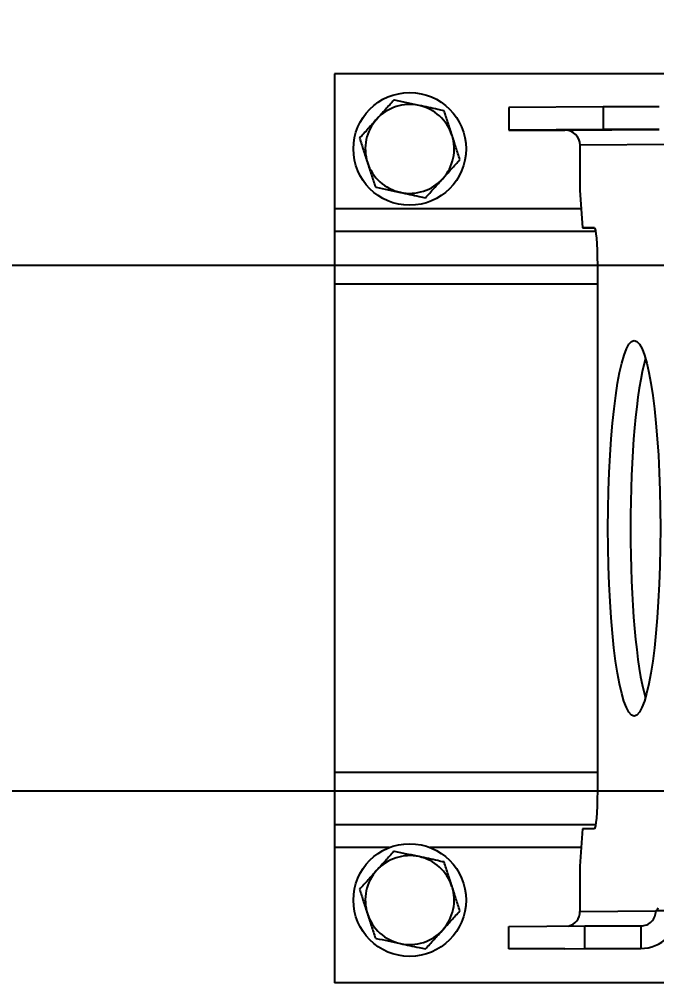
# Model space of a CAD drawing. Header units: millimetres. Extents: x -939 to 77961, y -54291 to 1503.
# Drawn here: x 12684 to 12853.8, y -10265.3 to -10008.8 of the extents above; entities that cross this region are included whole.
import ezdxf

# ---------------------------------------------------------------- set-up
doc = ezdxf.new("R2010")
doc.units = ezdxf.units.MM
doc.layers.add('01-Dimension', color=4, linetype='Continuous')
doc.styles.add('GreenexSolar', font='gbeitc.shx', dxfattribs={"width": 0.8, "height": 563.571429})
doc.dimstyles.new('GreenexSolar', dxfattribs={"dimtxt": 3, "dimasz": 1, "dimexe": 0.18, "dimexo": 0.0625, "dimgap": 0.09, "dimtad": 1, "dimtih": 1, "dimtoh": 1, "dimdec": 0, "dimzin": 0, "dimdsep": 46, "dimtxsty": 'GreenexSolar', "dimblk": 'ARCHTICK', "dimcen": 0.09, "dimclrd": 4, "dimclre": 4, "dimclrt": 3, "dimadec": 0, "dimazin": 0, "dimtfac": 1, "dimtdec": 4, "dimtofl": 0, "dimtmove": 0, "dimatfit": 3, "dimfxl": 1, "dimtolj": 1, "dimtzin": 0, "dimarcsym": 0})

# ---------------------------------------------------------------- blocks, each defined once
blk = doc.blocks.new('*U104')
at = {"color": 7, "linetype": 'Continuous', "lineweight": 25}
for p, q in [((-57, 121), (-177, 121)), ((-177, 121), (-177, 85)), ((-105.5, 112.15), (-130.61, 112)), ((-130.61, 112), (-130.61, 106)), ((-105.5, 112.15), (-105.5, 106.15)), ((-90.54, 112.15), (-105.5, 112.15)), ((-105.5, 106.15), (-130.61, 106)), ((-130.61, 106), (-115.65, 106)), ((-115.65, 106), (-90.54, 106.15)), ((-90.54, 106.15), (-105.5, 106.15)), ((-86.55, 102.15), (-111.66, 102)), ((-111.66, 102), (-111.66, 90)), ((-111.66, 90), (-110.96, 80)), ((-177, 85), (-177, 79)), ((-110.96, 80), (-107.82, 80.02)), ((-107.77, 80), (-110.96, 80)), ((-107.48, 79), (-177, 79)), ((-177, 79), (-177, 65)), ((-106.99, 68.03), (-106.99, -67.97)), ((-177, 65), (-177, -65)), ((-177, -65), (-177, -79)), ((-107.49, -79), (-177, -79)), ((-177, -79), (-177, -85)), ((-110.96, -80), (-111.66, -90)), ((-107.82, -79.98), (-110.96, -80)), ((-177, -85), (-177, -121)), ((-111.66, -90), (-111.66, -102)), ((-111.66, -102), (-91.43, -101.88)), ((-85.44, -101.88), (-91.43, -101.88)), ((-130.61, -106), (-110.38, -105.88)), ((-130.61, -112), (-130.61, -106)), ((-110.38, -111.88), (-110.38, -105.88)), ((-110.38, -105.88), (-95.42, -105.88)), ((-95.42, -105.88), (-95.42, -111.88)), ((-130.61, -112), (-110.38, -111.88)), ((-115.65, -112), (-130.61, -112)), ((-115.65, -112), (-95.42, -111.88)), ((-110.38, -111.88), (-95.42, -111.88)), ((-62.91, -121), (-177, -121))]:
    blk.add_line(p, q, dxfattribs=at)
at = {"color": 8, "linetype": 'Continuous', "lineweight": 25}
for p, q in [((-111.31, 85), (-177, 85)), ((-106.99, 65), (-177, 65)), ((-106.99, -65), (-177, -65)), ((-162.39, -85), (-177, -85)), ((-111.31, -85), (-151.61, -85))]:
    blk.add_line(p, q, dxfattribs=at)
at = {"color": 7, "linetype": 'Continuous', "lineweight": 25, "flags": 128}
for points in [[(-107.82, 80.02), (-107.68, 79.84), (-107.54, 79.3), (-107.4, 78.41), (-107.28, 77.22), (-107.18, 75.74), (-107.1, 74.02), (-107.04, 72.13), (-107, 70.11), (-106.99, 68.03)], [(-106.99, -67.97), (-107, -70.06), (-107.04, -72.08), (-107.1, -73.98), (-107.18, -75.69), (-107.28, -77.17), (-107.4, -78.37), (-107.54, -79.25), (-107.68, -79.8), (-107.82, -79.98)]]:
    blk.add_lwpolyline(points, dxfattribs=at)
at = {"color": 7, "linetype": 'Continuous', "lineweight": 25}
for centre in [(-157, 101), (-157, -99)]:
    blk.add_circle(centre, 15, dxfattribs=at)
for centre, radius, start, end in [((-157, 101), 11.84, 77.9329, 137.9329), ((-157, 101), 11.83, 17.9329, 77.9329), ((-157, 101), 11.84, 137.9329, 197.9329), ((-115.65, 102), 4, 359.9305, 89.928), ((-157, 101), 11.84, 317.9329, 17.9329), ((-157, 101), 11.83, 197.9329, 257.9329), ((-157, 101), 11.84, 257.9329, 317.9329), ((-157, -99), 11.84, 77.9329, 137.9329), ((-157, -99), 11.83, 17.9329, 77.9329), ((-157, -99), 11.84, 137.9329, 197.9329), ((-157, -99), 11.84, 317.9329, 17.9329), ((-115.66, -102.01), 4, 282.9517, 0.0432), ((-95.43, -101.89), 9.99, 270.0679, 0.0701), ((-95.42, -101.88), 3.99, 270.0679, 0.0701), ((-91.82, -100.94), 1.01, 292.6291, 350.8958), ((-157, -99), 11.83, 197.9329, 257.9329), ((-157, -99), 11.84, 257.9329, 317.9329)]:
    blk.add_arc(centre, radius, start, end, dxfattribs=at)
blk.add_ellipse((-97.22, 0), major_axis=(0.01, 50), ratio=0.139513, dxfattribs=at)
blk.add_ellipse((-91.23, 0), major_axis=(0.01, 50), ratio=0.139513, start_param=0.443421, end_param=2.698198, dxfattribs=at)
for points, knots in [([(-161.21, 114), (-161.96, 113.17), (-163.48, 111.49), (-165.01, 109.78), (-165.79, 108.93)], [0, 0, 0, 0, 0.498113, 1, 1, 1, 1]), ([(-154.53, 112.57), (-155.61, 112.81), (-157.79, 113.27), (-160.01, 113.75), (-161.15, 113.99), (-161.21, 114)], [0, 0, 0, 0, 0.484448, 0.973031, 1, 1, 1, 1]), ([(-147.84, 111.15), (-148.4, 111.26), (-150.61, 111.74), (-152.85, 112.22), (-154.53, 112.57)], [0, 0, 0, 0, 0.253067, 1, 1, 1, 1]), ([(-145.74, 104.64), (-146.09, 105.73), (-146.8, 107.91), (-147.49, 110.06), (-147.84, 111.15)], [0, 0, 0, 0, 0.497781, 1, 1, 1, 1]), ([(-165.79, 108.93), (-166.55, 108.08), (-168.09, 106.38), (-169.6, 104.7), (-170.36, 103.86)], [0, 0, 0, 0, 0.497781, 1, 1, 1, 1]), ([(-170.36, 103.86), (-170.02, 102.78), (-169.32, 100.63), (-168.61, 98.45), (-168.26, 97.36)], [0, 0, 0, 0, 0.498113, 1, 1, 1, 1]), ([(-143.64, 98.14), (-143.98, 99.22), (-144.68, 101.37), (-145.39, 103.55), (-145.74, 104.64)], [0, 0, 0, 0, 0.498113, 1, 1, 1, 1]), ([(-148.21, 93.07), (-147.45, 93.92), (-145.91, 95.62), (-144.4, 97.3), (-143.64, 98.14)], [0, 0, 0, 0, 0.497781, 1, 1, 1, 1]), ([(-168.26, 97.36), (-167.91, 96.27), (-167.2, 94.09), (-166.51, 91.94), (-166.16, 90.85)], [0, 0, 0, 0, 0.497781, 1, 1, 1, 1]), ([(-152.79, 88), (-152.04, 88.83), (-150.52, 90.51), (-148.99, 92.22), (-148.21, 93.07)], [0, 0, 0, 0, 0.498113, 1, 1, 1, 1]), ([(-166.16, 90.85), (-166.1, 90.84), (-164.97, 90.6), (-162.75, 90.13), (-160.57, 89.66), (-159.47, 89.43)], [0, 0, 0, 0, 0.0269691, 0.5117136, 1, 1, 1, 1]), ([(-159.47, 89.43), (-157.8, 89.07), (-155.56, 88.59), (-153.35, 88.12), (-152.79, 88)], [0, 0, 0, 0, 0.746933, 1, 1, 1, 1]), ([(-161.21, -86), (-161.96, -86.83), (-163.48, -88.51), (-165.01, -90.22), (-165.79, -91.07)], [0, 0, 0, 0, 0.498113, 1, 1, 1, 1]), ([(-154.53, -87.43), (-155.61, -87.19), (-157.79, -86.73), (-160.01, -86.25), (-161.15, -86.01), (-161.21, -86)], [0, 0, 0, 0, 0.484448, 0.973031, 1, 1, 1, 1]), ([(-147.84, -88.85), (-148.4, -88.74), (-150.61, -88.26), (-152.85, -87.78), (-154.53, -87.43)], [0, 0, 0, 0, 0.253067, 1, 1, 1, 1]), ([(-145.74, -95.36), (-146.09, -94.27), (-146.8, -92.09), (-147.49, -89.94), (-147.84, -88.85)], [0, 0, 0, 0, 0.497781, 1, 1, 1, 1]), ([(-165.79, -91.07), (-166.55, -91.92), (-168.09, -93.62), (-169.6, -95.3), (-170.36, -96.14)], [0, 0, 0, 0, 0.4977806, 1, 1, 1, 1]), ([(-170.36, -96.14), (-170.02, -97.22), (-169.32, -99.37), (-168.61, -101.55), (-168.26, -102.64)], [0, 0, 0, 0, 0.498113, 1, 1, 1, 1]), ([(-143.64, -101.86), (-143.98, -100.78), (-144.68, -98.63), (-145.39, -96.45), (-145.74, -95.36)], [0, 0, 0, 0, 0.498113, 1, 1, 1, 1]), ([(-148.21, -106.93), (-147.45, -106.08), (-145.91, -104.38), (-144.4, -102.7), (-143.64, -101.86)], [0, 0, 0, 0, 0.4977806, 1, 1, 1, 1]), ([(-168.26, -102.64), (-167.91, -103.73), (-167.2, -105.91), (-166.51, -108.06), (-166.16, -109.15)], [0, 0, 0, 0, 0.497781, 1, 1, 1, 1]), ([(-152.79, -112), (-152.04, -111.17), (-150.52, -109.49), (-148.99, -107.78), (-148.21, -106.93)], [0, 0, 0, 0, 0.498113, 1, 1, 1, 1]), ([(-166.16, -109.15), (-166.1, -109.16), (-164.97, -109.4), (-162.75, -109.87), (-160.57, -110.34), (-159.47, -110.57)], [0, 0, 0, 0, 0.0269691, 0.5117136, 1, 1, 1, 1]), ([(-159.47, -110.57), (-157.8, -110.93), (-155.56, -111.41), (-153.35, -111.88), (-152.79, -112)], [0, 0, 0, 0, 0.7469333, 1, 1, 1, 1])]:
    blk.add_open_spline(points, degree=3, knots=knots, dxfattribs=at)
blk = doc.blocks.new('_ArchTick')
at = {"color": 0, "linetype": 'ByBlock', "const_width": 0.15}
blk.add_lwpolyline([(-0.5, -0.5), (0.5, 0.5)], dxfattribs=at)
blk = doc.blocks.new('*D174')
at = {"layer": '01-Dimension', "color": 4, "lineweight": -2, "transparency": 16777216}
for p, q in [((11191, -10132.54), (11191, -8231.9)), ((21191, -10132.54), (21191, -8231.9)), ((11191, -8265.71), (21191, -8265.71))]:
    blk.add_line(p, q, dxfattribs=at)
at = {"layer": 'Defpoints', "color": 0, "transparency": 16777216}
for p in [(21191, -8265.71), (11191, -10144.29), (21191, -10144.29)]:
    blk.add_point(p, dxfattribs=at)
at = {"layer": '01-Dimension', "color": 4, "lineweight": -2, "transparency": 16777216, "xscale": 187.8571428571429, "yscale": 187.8571428571429, "zscale": 187.8571428571429, "rotation": 180}
blk.add_blockref('_ArchTick', (11191, -8265.71), dxfattribs=at)
at = {"layer": '01-Dimension', "color": 4, "lineweight": -2, "transparency": 16777216, "xscale": 187.8571428571429, "yscale": 187.8571428571429, "zscale": 187.8571428571429}
blk.add_blockref('_ArchTick', (21191, -8265.71), dxfattribs=at)
at = {"layer": '01-Dimension', "color": 3, "transparency": 16777216, "insert": (16191, -7967.02), "char_height": 563.571, "attachment_point": 5, "style": 'GreenexSolar'}
blk.add_mtext('\\A1;10000', dxfattribs=at)
blk = doc.blocks.new('*D179')
at = {"layer": '01-Dimension', "color": 4, "lineweight": -2, "transparency": 16777216}
for p, q in [((3945, -10132.54), (3945, -6353.33)), ((63825, -10132.54), (63825, -6353.33)), ((3945, -6387.14), (63825, -6387.14))]:
    blk.add_line(p, q, dxfattribs=at)
at = {"layer": 'Defpoints', "color": 0, "transparency": 16777216}
for p in [(63825, -6387.14), (3945, -10144.29), (63825, -10144.29)]:
    blk.add_point(p, dxfattribs=at)
at = {"layer": '01-Dimension', "color": 4, "lineweight": -2, "transparency": 16777216, "xscale": 187.8571428571429, "yscale": 187.8571428571429, "zscale": 187.8571428571429, "rotation": 180}
blk.add_blockref('_ArchTick', (3945, -6387.14), dxfattribs=at)
at = {"layer": '01-Dimension', "color": 4, "lineweight": -2, "transparency": 16777216, "xscale": 187.8571428571429, "yscale": 187.8571428571429, "zscale": 187.8571428571429}
blk.add_blockref('_ArchTick', (63825, -6387.14), dxfattribs=at)
at = {"layer": '01-Dimension', "color": 3, "transparency": 16777216, "insert": (33885, -6088.45), "char_height": 563.571, "attachment_point": 5, "style": 'GreenexSolar'}
blk.add_mtext('\\A1;59880', dxfattribs=at)

msp = doc.modelspace()

# ---------------------------------------------------------------- linework, layer by layer
msp.add_lwpolyline([(11191, -10214.29), (11191, -10074.29), (21191, -10074.29), (21191, -10214.29)], close=True)

# ---------------------------------------------------------------- block references
msp.add_blockref('*U104', (12945, -10144.29))

# ---------------------------------------------------------------- dimensions: what is measured, and where the dimension line sits
at = {"layer": '01-Dimension'}
for base, p1, p2, picture, middle in [((63825, -6387.14), (3945, -10144.29), (63825, -10144.29), '*D179', (33885, -6088.45)), ((21191, -8265.71), (11191, -10144.29), (21191, -10144.29), '*D174', (16191, -7967.02))]:
    dim = msp.add_linear_dim(base=base, p1=p1, p2=p2, dimstyle='GreenexSolar', override={"dimscale": 187.857143}, dxfattribs=at)
    dim.commit()
    dim.dimension.update_dxf_attribs({"geometry": picture, "text_midpoint": middle})

doc.saveas('drawing.dxf')
